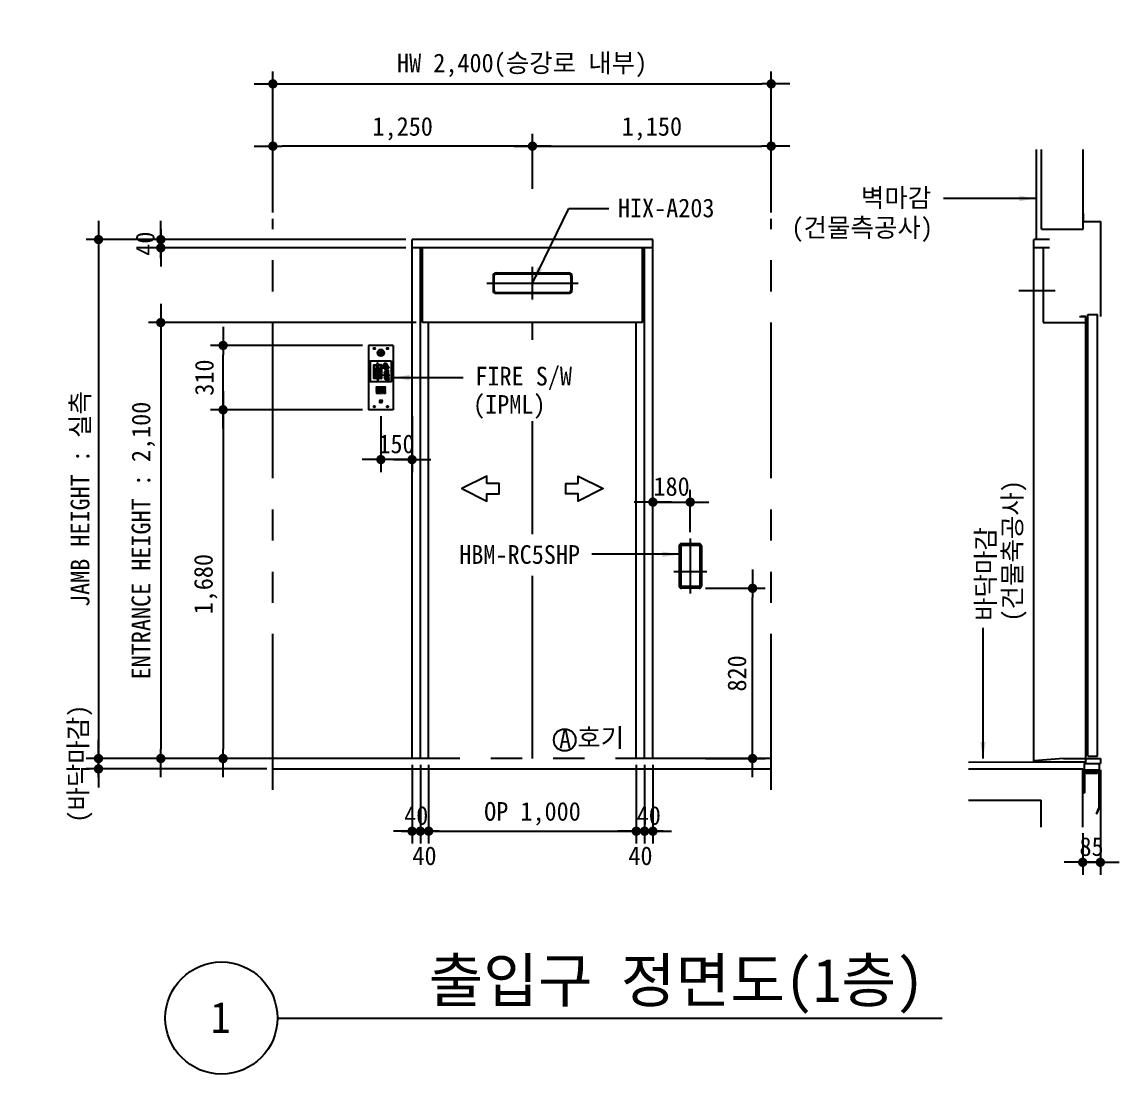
# Model space of a CAD drawing. Extents: x -9109 to 174251, y 57759 to 115528.
# Drawn here: x 100520 to 105804, y 91550 to 96618 of the extents above; entities that cross this region are included whole.
import ezdxf
from ezdxf.enums import TextEntityAlignment as Align

# ---------------------------------------------------------------- set-up
doc = ezdxf.new("R2010")
doc.units = 0
doc.header["$LTSCALE"] = 600
doc.header["$MEASUREMENT"] = 0
doc.linetypes.add('CENTER', pattern=[2, 1.25, -0.25, 0.25, -0.25])
doc.linetypes.add('PHANTOM', pattern=[2.5, 1.25, -0.25, 0.25, -0.25, 0.25, -0.25])
doc.layers.get('0').update_dxf_attribs({"linetype": 'CONTINUOUS'})
for name, color, linetype in [('1', 3, 'CONTINUOUS'), ('3', 1, 'CENTER'), ('4', 6, 'PHANTOM'), ('A-DIMS', 7, 'CONTINUOUS')]:
    doc.layers.add(name, color=color, linetype=linetype)
for name, color, linetype, lineweight in [('A-MKXS-LEAD', 7, 'CONTINUOUS', 25), ('A-XXXX-SYMB', 7, 'CONTINUOUS', 25), ('A-XXXX-TXT1', 3, 'CONTINUOUS', 25), ('A-XXXX-TXT2', 3, 'CONTINUOUS', 25)]:
    doc.layers.add(name, color=color, linetype=linetype, lineweight=lineweight)
doc.styles.add('HY울릉도L', font='')
doc.styles.add('OTIS', font='')
doc.styles.add('굴림', font='')
doc.styles.add('돋움', font='')
doc.styles.add('돋움체', font='')
doc.styles.add('울릉도체', font='')
doc.styles.get('HY울릉도L').set_extended_font_data('Dotum')
doc.styles.get('OTIS').set_extended_font_data('Dotum')
doc.styles.get('굴림').set_extended_font_data('Dotum')
doc.styles.get('돋움').set_extended_font_data('DotumChe')
doc.styles.get('돋움체').set_extended_font_data('DotumChe')
doc.styles.get('울릉도체').set_extended_font_data('Dotum')
doc.dimstyles.new('CDIM', dxfattribs={"dimtxt": 3, "dimasz": 1.5, "dimexe": 2, "dimexo": 1, "dimgap": 1, "dimtad": 1, "dimdec": 0, "dimrnd": 0.5, "dimzin": 0, "dimdsep": 32, "dimlunit": 6, "dimtxsty": 'HY울릉도L', "dimblk1": '_CIDOT', "dimblk2": '_CIDOT', "dimsah": 1, "dimcen": 5.5, "dimclrd": 2, "dimclre": 2, "dimclrt": 7, "dimadec": 0, "dimazin": 0, "dimtfac": 1, "dimtdec": 0, "dimtix": 1, "dimtmove": 2, "dimatfit": 1, "dimldrblk": '_CIDOT', "dimfxl": 1, "dimtolj": 1, "dimtzin": 0, "dimlwd": -1, "dimarcsym": 0})
doc.dimstyles.new('OTIS', dxfattribs={"dimscale": 100, "dimtxt": 2.25, "dimasz": 2, "dimexe": 0.8, "dimexo": 0.8, "dimgap": 0.7, "dimtad": 1, "dimdsep": 46, "dimtxsty": '굴림', "dimblk": 'DOT', "dimcen": 0, "dimclrd": 3, "dimclre": 3, "dimclrt": 3, "dimadec": 0, "dimazin": 0, "dimtfac": 1, "dimtmove": 0, "dimatfit": 3, "dimfxl": 1, "dimtolj": 1, "dimarcsym": 0})
pattern_1 = [(315, (-568.1468, 1569.0215), (0.26516504, 0.26516504), []), (45, (-568.1468, 1569.0215), (-0.26516504, 0.26516504), [])]

# ---------------------------------------------------------------- blocks, each defined once
blk = doc.blocks.new('_CIDOT')
at = {"color": 0, "linetype": 'ByBlock'}
blk.add_line((2, 0), (-1, 0), dxfattribs=at)
at = {"color": 0, "linetype": 'ByBlock', "const_width": 0.5}
blk.add_lwpolyline([(-0.25, 0, 1), (0.25, 0, 1)], format="xyb", close=True, dxfattribs=at)
blk = doc.blocks.new('*D201')
at = {"layer": 'A-DIMS', "lineweight": -2, "transparency": 16777216}
for p, q in [((102368.7, 95569.9), (100828.7, 95569.9)), ((101698.7, 93069.9), (100828.7, 93069.9))]:
    blk.add_line(p, q, dxfattribs=at)
at = {"layer": 'A-DIMS', "transparency": 16777216}
blk.add_line((100888.7, 95524.9), (100888.7, 93114.9), dxfattribs=at)
at = {"layer": 'A-DIMS', "transparency": 16777216, "xscale": 45, "yscale": 45, "zscale": 45}
for p, rotation in [((100888.7, 95569.9), 90), ((100888.7, 93069.9), 270)]:
    blk.add_blockref('_CIDOT', p, dxfattribs=dict(at, rotation=rotation))
at = {"layer": 'A-DIMS', "color": 3, "transparency": 16777216, "insert": (100804.5, 94319.9), "char_height": 90, "attachment_point": 5, "rotation": 90, "style": '돋움체'}
blk.add_mtext('\\A1;JAMB HEIGHT : 실측', dxfattribs=at)
blk = doc.blocks.new('*D202')
at = {"layer": 'A-DIMS', "lineweight": -2, "transparency": 16777216}
for p, q in [((102418.7, 95169.9), (101128.7, 95169.9)), ((101698.7, 93069.9), (101128.7, 93069.9))]:
    blk.add_line(p, q, dxfattribs=at)
at = {"layer": 'A-DIMS', "transparency": 16777216}
blk.add_line((101188.7, 95124.9), (101188.7, 93114.9), dxfattribs=at)
at = {"layer": 'A-DIMS', "transparency": 16777216, "xscale": 45, "yscale": 45, "zscale": 45}
for p, rotation in [((101188.7, 95169.9), 90), ((101188.7, 93069.9), 270)]:
    blk.add_blockref('_CIDOT', p, dxfattribs=dict(at, rotation=rotation))
at = {"layer": 'A-DIMS', "color": 3, "transparency": 16777216, "insert": (101104.9, 94119.9), "char_height": 90, "attachment_point": 5, "rotation": 90, "style": '돋움체'}
blk.add_mtext('\\A1;ENTRANCE HEIGHT : 2,100', dxfattribs=at)
blk = doc.blocks.new('*D203')
at = {"layer": 'A-DIMS', "transparency": 16777216}
for p, q in [((101188.7, 95614.9), (101188.7, 95659.9)), ((101188.7, 95529.9), (101188.7, 95569.9)), ((101188.7, 95484.9), (101188.7, 95439.9))]:
    blk.add_line(p, q, dxfattribs=at)
at = {"layer": 'A-DIMS', "lineweight": -2, "transparency": 16777216}
for p, q in [((102368.7, 95569.9), (101128.7, 95569.9)), ((102368.7, 95529.9), (101128.7, 95529.9))]:
    blk.add_line(p, q, dxfattribs=at)
at = {"layer": 'A-DIMS', "transparency": 16777216, "xscale": 45, "yscale": 45, "zscale": 45}
for p, rotation in [((101188.7, 95529.9), 90), ((101188.7, 95569.9), 270)]:
    blk.add_blockref('_CIDOT', p, dxfattribs=dict(at, rotation=rotation))
at = {"layer": 'A-DIMS', "color": 3, "transparency": 16777216, "insert": (101113.7, 95549.9), "char_height": 90, "attachment_point": 5, "rotation": 90, "style": '돋움체'}
blk.add_mtext('\\A1;40', dxfattribs=at)
blk = doc.blocks.new('*D205')
at = {"layer": 'A-DIMS', "lineweight": -2, "transparency": 16777216}
for p, q in [((101728.7, 95699.9), (101728.7, 96079.9)), ((102978.7, 95813.9), (102978.7, 96079.9))]:
    blk.add_line(p, q, dxfattribs=at)
at = {"layer": 'A-DIMS', "transparency": 16777216}
blk.add_line((102933.7, 96019.9), (101773.7, 96019.9), dxfattribs=at)
at = {"layer": 'A-DIMS', "transparency": 16777216, "xscale": 45, "yscale": 45, "zscale": 45, "rotation": 180}
blk.add_blockref('_CIDOT', (101728.7, 96019.9), dxfattribs=at)
at = {"layer": 'A-DIMS', "transparency": 16777216, "xscale": 45, "yscale": 45, "zscale": 45}
blk.add_blockref('_CIDOT', (102978.7, 96019.9), dxfattribs=at)
at = {"layer": 'A-DIMS', "color": 3, "transparency": 16777216, "insert": (102353.7, 96103.5), "char_height": 90, "attachment_point": 5, "style": '돋움체'}
blk.add_mtext('\\A1;1,250', dxfattribs=at)
blk = doc.blocks.new('*D206')
at = {"layer": 'A-DIMS', "lineweight": -2, "transparency": 16777216}
for p, q in [((102978.7, 95813.9), (102978.7, 96079.9)), ((104128.7, 95699.9), (104128.7, 96079.9))]:
    blk.add_line(p, q, dxfattribs=at)
at = {"layer": 'A-DIMS', "transparency": 16777216}
blk.add_line((103023.7, 96019.9), (104083.7, 96019.9), dxfattribs=at)
at = {"layer": 'A-DIMS', "transparency": 16777216, "xscale": 45, "yscale": 45, "zscale": 45, "rotation": 180}
blk.add_blockref('_CIDOT', (102978.7, 96019.9), dxfattribs=at)
at = {"layer": 'A-DIMS', "transparency": 16777216, "xscale": 45, "yscale": 45, "zscale": 45}
blk.add_blockref('_CIDOT', (104128.7, 96019.9), dxfattribs=at)
at = {"layer": 'A-DIMS', "color": 3, "transparency": 16777216, "insert": (103553.7, 96103.5), "char_height": 90, "attachment_point": 5, "style": '돋움체'}
blk.add_mtext('\\A1;1,150', dxfattribs=at)
blk = doc.blocks.new('*D207')
at = {"layer": 'A-DIMS', "lineweight": -2, "transparency": 16777216}
for p, q in [((101728.7, 95699.9), (101728.7, 96379.9)), ((104128.7, 95699.9), (104128.7, 96379.9))]:
    blk.add_line(p, q, dxfattribs=at)
at = {"layer": 'A-DIMS', "transparency": 16777216}
blk.add_line((101773.7, 96319.9), (104083.7, 96319.9), dxfattribs=at)
at = {"layer": 'A-DIMS', "transparency": 16777216, "xscale": 45, "yscale": 45, "zscale": 45, "rotation": 180}
blk.add_blockref('_CIDOT', (101728.7, 96319.9), dxfattribs=at)
at = {"layer": 'A-DIMS', "transparency": 16777216, "xscale": 45, "yscale": 45, "zscale": 45}
blk.add_blockref('_CIDOT', (104128.7, 96319.9), dxfattribs=at)
at = {"layer": 'A-DIMS', "color": 3, "transparency": 16777216, "insert": (102928.7, 96408.8), "char_height": 90, "attachment_point": 5, "style": '돋움체'}
blk.add_mtext('\\A1;HW 2,400(승강로 내부)', dxfattribs=at)
blk = doc.blocks.new('*D213')
at = {"layer": 'A-DIMS', "lineweight": -2, "transparency": 16777216}
for p, q in [((102478.7, 93039.9), (102478.7, 92659.9)), ((103478.7, 93039.9), (103478.7, 92659.9))]:
    blk.add_line(p, q, dxfattribs=at)
at = {"layer": 'A-DIMS', "transparency": 16777216}
blk.add_line((102523.7, 92719.9), (103433.7, 92719.9), dxfattribs=at)
at = {"layer": 'A-DIMS', "transparency": 16777216, "xscale": 45, "yscale": 45, "zscale": 45, "rotation": 180}
blk.add_blockref('_CIDOT', (102478.7, 92719.9), dxfattribs=at)
at = {"layer": 'A-DIMS', "transparency": 16777216, "xscale": 45, "yscale": 45, "zscale": 45}
blk.add_blockref('_CIDOT', (103478.7, 92719.9), dxfattribs=at)
at = {"layer": 'A-DIMS', "color": 3, "transparency": 16777216, "insert": (102978.7, 92803.8), "char_height": 90, "attachment_point": 5, "style": '돋움체'}
blk.add_mtext('\\A1;OP 1,000', dxfattribs=at)
blk = doc.blocks.new('*D214')
at = {"layer": 'A-DIMS', "lineweight": -2, "transparency": 16777216}
for p, q in [((102398.7, 93039.9), (102398.7, 92659.9)), ((102438.7, 93039.9), (102438.7, 92659.9))]:
    blk.add_line(p, q, dxfattribs=at)
at = {"layer": 'A-DIMS', "transparency": 16777216}
for p, q in [((102353.7, 92719.9), (102308.7, 92719.9)), ((102438.7, 92719.9), (102398.7, 92719.9)), ((102483.7, 92719.9), (102528.7, 92719.9))]:
    blk.add_line(p, q, dxfattribs=at)
at = {"layer": 'A-DIMS', "transparency": 16777216, "xscale": 45, "yscale": 45, "zscale": 45, "rotation": 180}
blk.add_blockref('_CIDOT', (102438.7, 92719.9), dxfattribs=at)
at = {"layer": 'A-DIMS', "transparency": 16777216, "xscale": 45, "yscale": 45, "zscale": 45}
blk.add_blockref('_CIDOT', (102398.7, 92719.9), dxfattribs=at)
at = {"layer": 'A-DIMS', "color": 3, "transparency": 16777216, "insert": (102418.7, 92795), "char_height": 90, "attachment_point": 5, "style": '돋움체'}
blk.add_mtext('\\A1;40', dxfattribs=at)
blk = doc.blocks.new('*D215')
at = {"layer": 'A-DIMS', "lineweight": -2, "transparency": 16777216}
for p, q in [((102438.7, 93039.9), (102438.7, 92659.9)), ((102478.7, 93039.9), (102478.7, 92659.9))]:
    blk.add_line(p, q, dxfattribs=at)
at = {"layer": 'A-DIMS', "transparency": 16777216}
for p, q in [((102393.7, 92719.9), (102348.7, 92719.9)), ((102438.7, 92719.9), (102478.7, 92719.9)), ((102523.7, 92719.9), (102568.7, 92719.9))]:
    blk.add_line(p, q, dxfattribs=at)
at = {"layer": 'A-DIMS', "transparency": 16777216, "xscale": 45, "yscale": 45, "zscale": 45, "rotation": 180}
blk.add_blockref('_CIDOT', (102478.7, 92719.9), dxfattribs=at)
at = {"layer": 'A-DIMS', "transparency": 16777216, "xscale": 45, "yscale": 45, "zscale": 45}
blk.add_blockref('_CIDOT', (102438.7, 92719.9), dxfattribs=at)
at = {"layer": 'A-DIMS', "color": 3, "transparency": 16777216, "insert": (102458.7, 92600.9), "char_height": 90, "attachment_point": 5, "style": '돋움체'}
blk.add_mtext('\\A1;40', dxfattribs=at)
blk = doc.blocks.new('*D216')
at = {"layer": 'A-DIMS', "lineweight": -2, "transparency": 16777216}
for p, q in [((103518.7, 93039.9), (103518.7, 92659.9)), ((103558.7, 93039.9), (103558.7, 92659.9))]:
    blk.add_line(p, q, dxfattribs=at)
at = {"layer": 'A-DIMS', "transparency": 16777216}
for p, q in [((103473.7, 92719.9), (103428.7, 92719.9)), ((103518.7, 92719.9), (103558.7, 92719.9)), ((103603.7, 92719.9), (103648.7, 92719.9))]:
    blk.add_line(p, q, dxfattribs=at)
at = {"layer": 'A-DIMS', "transparency": 16777216, "xscale": 45, "yscale": 45, "zscale": 45, "rotation": 180}
blk.add_blockref('_CIDOT', (103558.7, 92719.9), dxfattribs=at)
at = {"layer": 'A-DIMS', "transparency": 16777216, "xscale": 45, "yscale": 45, "zscale": 45}
blk.add_blockref('_CIDOT', (103518.7, 92719.9), dxfattribs=at)
at = {"layer": 'A-DIMS', "color": 3, "transparency": 16777216, "insert": (103538.7, 92795), "char_height": 90, "attachment_point": 5, "style": '돋움체'}
blk.add_mtext('\\A1;40', dxfattribs=at)
blk = doc.blocks.new('*D217')
at = {"layer": 'A-DIMS', "lineweight": -2, "transparency": 16777216}
for p, q in [((103478.7, 93039.9), (103478.7, 92659.9)), ((103518.7, 93039.9), (103518.7, 92659.9))]:
    blk.add_line(p, q, dxfattribs=at)
at = {"layer": 'A-DIMS', "transparency": 16777216}
for p, q in [((103433.7, 92719.9), (103388.7, 92719.9)), ((103518.7, 92719.9), (103478.7, 92719.9)), ((103563.7, 92719.9), (103608.7, 92719.9))]:
    blk.add_line(p, q, dxfattribs=at)
at = {"layer": 'A-DIMS', "transparency": 16777216, "xscale": 45, "yscale": 45, "zscale": 45, "rotation": 180}
blk.add_blockref('_CIDOT', (103518.7, 92719.9), dxfattribs=at)
at = {"layer": 'A-DIMS', "transparency": 16777216, "xscale": 45, "yscale": 45, "zscale": 45}
blk.add_blockref('_CIDOT', (103478.7, 92719.9), dxfattribs=at)
at = {"layer": 'A-DIMS', "color": 3, "transparency": 16777216, "insert": (103498.7, 92600.9), "char_height": 90, "attachment_point": 5, "style": '돋움체'}
blk.add_mtext('\\A1;40', dxfattribs=at)
blk = doc.blocks.new('*D218')
at = {"layer": 'A-DIMS', "lineweight": -2, "transparency": 16777216}
for p, q in [((103811.7, 93889.9), (104098.7, 93889.9)), ((103811.7, 93069.9), (104098.7, 93069.9))]:
    blk.add_line(p, q, dxfattribs=at)
at = {"layer": 'A-DIMS', "transparency": 16777216}
blk.add_line((104038.7, 93114.9), (104038.7, 93844.9), dxfattribs=at)
at = {"layer": 'A-DIMS', "transparency": 16777216, "xscale": 45, "yscale": 45, "zscale": 45}
for p, rotation in [((104038.7, 93889.9), 90), ((104038.7, 93069.9), 270)]:
    blk.add_blockref('_CIDOT', p, dxfattribs=dict(at, rotation=rotation))
at = {"layer": 'A-DIMS', "color": 3, "transparency": 16777216, "insert": (103963.7, 93479.9), "char_height": 90, "attachment_point": 5, "rotation": 90, "style": '돋움체'}
blk.add_mtext('\\A1;820', dxfattribs=at)
blk = doc.blocks.new('*D164')
at = {"layer": 'A-DIMS', "lineweight": -2, "transparency": 16777216}
for p, q in [((103558.7, 94159.9), (103558.7, 94364.9)), ((103738.7, 94159.9), (103738.7, 94364.9))]:
    blk.add_line(p, q, dxfattribs=at)
at = {"layer": 'A-DIMS', "transparency": 16777216}
for p, q in [((103513.7, 94304.9), (103468.7, 94304.9)), ((103558.7, 94304.9), (103738.7, 94304.9)), ((103783.7, 94304.9), (103828.7, 94304.9))]:
    blk.add_line(p, q, dxfattribs=at)
at = {"layer": 'A-DIMS', "transparency": 16777216, "xscale": 45, "yscale": 45, "zscale": 45}
blk.add_blockref('_CIDOT', (103558.7, 94304.9), dxfattribs=at)
at = {"layer": 'A-DIMS', "transparency": 16777216, "xscale": 45, "yscale": 45, "zscale": 45, "rotation": 180}
blk.add_blockref('_CIDOT', (103738.7, 94304.9), dxfattribs=at)
at = {"layer": 'A-DIMS', "color": 3, "transparency": 16777216, "insert": (103648.7, 94380), "char_height": 90, "attachment_point": 5, "style": '돋움체'}
blk.add_mtext('\\A1;180', dxfattribs=at)
blk = doc.blocks.new('HBM')
for p, q in [((-54, 124), (-54, -69)), ((43, 135), (-43, 135)), ((54, 124), (54, -69)), ((43, -80), (-43, -80))]:
    blk.add_line(p, q)
for centre, start, end in [((-43, 124), 90, 180), ((43, 124), 0, 90), ((-43, -69), 180, 270), ((43, -69), 270, 0)]:
    blk.add_arc(centre, 11, start, end)
at = {"layer": '1'}
for p, q in [((-54, 124.5), (-46, 124.5)), ((-54, 124), (-46, 124)), ((-48, 124), (-48, -69)), ((-46, 124), (-46, -69)), ((43, 129), (-43, 129)), ((43.2, 127), (-43, 127)), ((54, 124.5), (46, 124.5)), ((46, 124), (46, -69)), ((54, 124), (46, 124)), ((48, 124), (48, -69)), ((-54, -69), (-46, -69)), ((-54, -69.5), (-46, -69.5)), ((43, -72), (-43, -72)), ((43, -74), (-43, -74)), ((54, -69), (46, -69)), ((54, -69.5), (46, -69.5))]:
    blk.add_line(p, q, dxfattribs=at)
for centre, radius, start, end in [((-43, 124), 5, 90, 174.2608), ((-43, 124), 3, 90, 180), ((43, 124), 5, 5.7392, 90), ((43, 124), 3, 0, 90), ((-43, -69), 5, 185.7392, 270), ((-43, -69), 3, 180, 270), ((43, -69), 3, 270, 0), ((43, -69), 5, 270, 354.2608)]:
    blk.add_arc(centre, radius, start, end, dxfattribs=at)
at = {"layer": '3'}
for p, q in [((0, 160), (0, -105)), ((79, 0), (-79, 0))]:
    blk.add_line(p, q, dxfattribs=at)
blk = doc.blocks.new('*D165')
at = {"layer": 'A-DIMS', "transparency": 16777216}
for p, q in [((100888.7, 93114.9), (100888.7, 93159.9)), ((100888.7, 93069.9), (100888.7, 93019.9)), ((100888.7, 92974.9), (100888.7, 92929.9))]:
    blk.add_line(p, q, dxfattribs=at)
at = {"layer": 'A-DIMS', "lineweight": -2, "transparency": 16777216}
for p, q in [((101698.7, 93069.9), (100828.7, 93069.9)), ((101698.7, 93019.9), (100828.7, 93019.9))]:
    blk.add_line(p, q, dxfattribs=at)
at = {"layer": 'A-DIMS', "transparency": 16777216, "xscale": 45, "yscale": 45, "zscale": 45}
for p, rotation in [((100888.7, 93069.9), 270), ((100888.7, 93019.9), 90)]:
    blk.add_blockref('_CIDOT', p, dxfattribs=dict(at, rotation=rotation))
at = {"layer": 'A-DIMS', "color": 3, "transparency": 16777216, "insert": (100802.1, 93044.9), "char_height": 90, "attachment_point": 5, "rotation": 90, "style": '돋움체'}
blk.add_mtext('\\A1;(바닥마감)', dxfattribs=at)
blk = doc.blocks.new('방향')
at = {"layer": '1'}
blk.add_lwpolyline([(-220, 25), (-220, 60), (-340, 0), (-220, -60), (-220, -25), (-160, -25), (-160, 25)], close=True, dxfattribs=at)
blk = doc.blocks.new('IPML_SMALL')
h = blk.add_hatch()
h.set_pattern_fill('ANSI37', color=256, scale=3, angle=-90, style=0)
h.set_pattern_definition(pattern_1)
h.paths.add_polyline_path([(38.2, 190.6), (38.2, 181.2), (33.4, 157.6), (39.6, 157.6), (43.4, 176.5), (47.3, 157.6), (53.5, 157.6), (48.7, 181.2), (48.7, 190.6), (52, 179), (55.9, 179), (51.8, 200.2), (45.8, 200.2, 3.652742), (41.1, 200.2), (35, 200.2), (31, 179), (34.9, 179)], flags=0)
h.paths.add_polyline_path([(62.1, 217.1), (46.1, 217.1), (46.1, 220.9), (44.4, 220.9), (44.4, 226.9), (43.4, 226.9), (42.5, 226.9), (42.5, 220.9), (40.7, 220.9), (40.7, 217.1), (24.7, 217.1), (24.7, 150.3), (40.7, 150.3), (40.7, 146.5), (42.5, 146.5), (42.5, 140.5), (43.4, 140.5), (44.4, 140.5), (44.4, 146.5), (46.1, 146.5), (46.1, 150.3), (62.1, 150.3)])
h.paths.add_polyline_path([(58.8, 153.3), (28.2, 153.3), (28.2, 214.2), (58.8, 214.2)], flags=16)
h.paths.add_polyline_path([(55.9, 179), (52, 179), (48.7, 190.6), (48.7, 181.2), (53.5, 157.6), (47.3, 157.6), (43.4, 176.5), (39.6, 157.6), (33.4, 157.6), (38.2, 181.2), (38.2, 190.6), (34.9, 179), (31, 179), (35, 200.2), (41.1, 200.2, -3.652742), (45.8, 200.2), (51.8, 200.2)], flags=0)
h = blk.add_hatch()
h.set_pattern_fill('ANSI37', color=256, scale=3, angle=-90, style=0)
h.set_pattern_definition(pattern_1)
edge = h.paths.add_edge_path()
edge.add_line((75.1, 223.5), (75.1, 221))
edge.add_spline(control_points=[(75.1, 221), (76.2, 221), (78, 221), (80.3, 221.2), (82.4, 221.2), (84.5, 221), (86.1, 219.6), (87.2, 218), (88.3, 215.8), (89.7, 213.4), (91, 211), (92.4, 209.1), (93.3, 207.7), (94.4, 205.7), (95.5, 207.7), (93.2, 209.5), (92.4, 212.5), (90.2, 214.8), (89.9, 217.9), (88.1, 220.4), (85.7, 221.8), (84, 223.2), (80.4, 223.9), (77.6, 223.7), (75.1, 223.5)], knot_values=[0, 0, 0, 0, 16.276134, 26.189432, 34.992554, 48.243174, 56.080839, 66.163283, 77.688084, 92.569201, 106.688234, 119.289815, 126.378482, 135.935157, 138.635888, 154.730507, 169.361035, 185.904732, 200.088633, 214.879592, 229.47119, 241.440684, 246.671202, 283.67757, 283.67757, 283.67757, 283.67757], degree=3, periodic=0)
edge = h.paths.add_edge_path()
edge.add_spline(control_points=[(98.3, 203.5), (96.6, 203.7), (94.4, 204), (92.6, 206.7), (90.5, 208.5), (90.3, 211.4), (88.1, 213.3), (87.3, 215.7), (86.3, 218.4), (83.9, 219.9), (81.1, 219.9), (78.2, 220.3), (75.9, 219.1), (74, 218), (72.3, 216.8), (70.4, 214.5), (68.9, 211.3), (69.1, 207.9), (67.6, 205.1), (64.5, 205.5), (64.8, 204), (64.9, 203.5)], knot_values=[0, 0, 0, 0, 23.235894, 31.695383, 46.327677, 63.827557, 71.113456, 88.068146, 101.389696, 113.10448, 126.738294, 142.982267, 155.853327, 164.584852, 176.17403, 186.923685, 208.75647, 227.369852, 238.201278, 250.994126, 257.911715, 257.911715, 257.911715, 257.911715], degree=3, periodic=0)
edge.add_line((64.9, 203.5), (98.3, 203.5))
h.paths.add_polyline_path([(64.9, 202.7), (64.9, 201.4), (98.3, 201.4), (98.3, 202.7)])
edge = h.paths.add_edge_path()
edge.add_spline(control_points=[(96.4, 188.3), (96, 188.4), (95, 188.7), (93.6, 190.2), (91.9, 192.1), (89.4, 194.7), (89.4, 197.1), (88.2, 198.7), (86.8, 197.3), (87.8, 194.4), (87.5, 191.1), (88.2, 187.5), (90.8, 185.8), (92.4, 183.3), (94.2, 181.3), (95.7, 180.4), (96.4, 180)], knot_values=[0, 0, 0, 0, 6.410618, 14.544557, 30.104409, 46.814656, 64.283894, 67.569966, 70.354795, 87.483136, 108.270944, 121.426216, 138.871281, 152.453797, 166.275381, 178.604096, 178.604096, 178.604096, 178.604096], degree=3, periodic=0)
edge.add_line((96.4, 180), (96.4, 188.3))
edge = h.paths.add_edge_path()
edge.add_spline(control_points=[(95, 175.5), (93.3, 175.5), (90.7, 175.4), (86, 175.9), (83.2, 180), (80.5, 184.7), (81.2, 189.7), (78.9, 193.3), (77.8, 196.2), (75.5, 196.9), (76.5, 199), (79.5, 197.3), (82.6, 196.2), (83.9, 192), (86.2, 188.7), (86.6, 184.3), (89, 181), (92.3, 179), (93.4, 176.7), (95.5, 176.4), (95.3, 175.7), (95, 175.6), (95, 175.5)], knot_values=[0.40284, 0.40284, 0.40284, 0.40284, 25.791657, 38.90688, 69.647022, 93.804999, 118.72233, 140.114447, 156.834523, 163.331585, 168.477101, 183.003579, 201.192315, 219.994825, 243.286897, 261.015594, 284.733934, 301.370704, 316.923159, 322.250551, 324.80923, 326.031079, 326.031079, 326.031079, 326.031079], degree=3, periodic=0)
edge = h.paths.add_edge_path()
edge.add_spline(control_points=[(96.5, 169.5), (95.6, 169.6), (93.3, 169.6), (89.1, 172.2), (83.7, 175.3), (80.6, 178.8), (76.4, 183.6), (76.7, 177.7), (78.9, 174.3), (81.5, 169.4), (86.2, 165.9), (90.8, 162.4), (94.5, 161.6), (96.5, 161.2)], knot_values=[0, 0, 0, 0, 13.937653, 33.449982, 71.815348, 102.431005, 117.803572, 137.449276, 155.309344, 187.016985, 216.03396, 242.860362, 272.403497, 272.403497, 272.403497, 272.403497], degree=3, periodic=0)
edge.add_line((96.5, 161.2), (96.5, 169.5))
edge = h.paths.add_edge_path()
edge.add_spline(control_points=[(96.7, 156), (96.7, 156.4), (96.5, 158.8), (89.5, 155.4), (86.1, 162.2), (82.7, 166.9), (77.7, 168.2), (74.8, 167.4), (71.3, 168), (71.7, 164.6), (79.9, 165.6), (81, 154.4), (88.9, 153.5), (92.9, 154.1), (95.5, 155.4), (96.6, 156)], knot_values=[0, 0, 0, 0, 6.064647, 32.258359, 69.099582, 100.330864, 119.977877, 139.64867, 150.810535, 159.45629, 176.027383, 247.449069, 266.375378, 288.699103, 308.295234, 308.295234, 308.295234, 308.295234], degree=3, periodic=0)
edge.add_line((96.6, 156), (96.7, 156))
edge = h.paths.add_edge_path()
edge.add_line((88.1, 142.5), (96.7, 142.5))
edge.add_line((96.7, 142.5), (96.7, 151.2))
edge.add_line((96.7, 151.2), (85.6, 151.2))
edge.add_spline(control_points=[(85.6, 151.2), (85.2, 151.2), (83.4, 151.6), (80.4, 152.5), (78.9, 155), (75.6, 155.5), (78.2, 151.5), (79.6, 148.6), (83.3, 144.5), (86.5, 143.2), (88.1, 142.5)], knot_values=[0, 0, 0, 0, 6.713954, 26.085433, 44.13966, 50.500321, 63.94654, 87.261502, 113.594539, 139.359184, 139.359184, 139.359184, 139.359184], degree=3, periodic=0)
h = blk.add_hatch()
h.set_pattern_fill('ANSI37', color=256, scale=3, angle=-90, style=0)
h.set_pattern_definition(pattern_1)
h.paths.add_polyline_path([(45.8, 200.2, 3.652742), (41.1, 200.2), (35, 200.2), (31, 179), (34.9, 179), (38.2, 190.6), (38.2, 181.2), (33.4, 157.6), (39.6, 157.6), (43.4, 176.5), (47.3, 157.6), (53.5, 157.6), (48.7, 181.2), (48.7, 190.6), (52, 179), (55.9, 179), (51.8, 200.2)])
for p, q in [((0, 310), (0, 0)), ((118, 310), (0, 310)), ((54.9, 277.6), (56.4, 279.1)), ((54.9, 277.6), (56.8, 270.7)), ((63.3, 277.2), (56.4, 279.1)), ((58.7, 270.2), (56.8, 270.7)), ((58.7, 270.2), (63.8, 275.3)), ((63.3, 277.2), (63.8, 275.3)), ((118, 310), (118, 0)), ((118, 0), (0, 0))]:
    blk.add_line(p, q)
for points in [[(26.2, 293.6), (25.4, 295), (26.2, 296.4), (27.8, 296.4), (28.6, 295), (27.8, 293.6)], [(91.8, 293.6), (92.6, 295), (91.8, 296.4), (90.2, 296.4), (89.4, 295), (90.2, 293.6)], [(109, 235), (109, 135), (9, 135), (9, 235)], [(26.2, 16.4), (25.4, 15), (26.2, 13.6), (27.8, 13.6), (28.6, 15), (27.8, 16.4)], [(91.8, 16.4), (92.6, 15), (91.8, 13.6), (90.2, 13.6), (89.4, 15), (90.2, 16.4)]]:
    blk.add_lwpolyline(points, close=True)
at = {"color": 1, "const_width": 1}
blk.add_lwpolyline([(56.9, 276.4, 1), (57.6, 277.1, 1)], format="xyb", close=True, dxfattribs=at)
for centre, radius in [((27, 295), 3.75), ((59, 275), 16), ((59, 275), 14), ((59, 275), 13.2), ((59, 275), 7.25), ((59, 275), 7), ((91, 295), 3.75), ((39, 110), 1), ((39, 105), 1), ((44, 110), 1), ((44, 105), 1), ((49, 110), 1), ((49, 105), 1), ((54, 110), 1), ((54, 105), 1), ((59, 110), 1), ((59, 105), 1), ((64, 110), 1), ((64, 105), 1), ((69, 110), 1), ((69, 105), 1), ((74, 110), 1), ((74, 105), 1), ((79, 110), 1), ((79, 105), 1), ((39, 100), 1), ((39, 95), 1), ((39, 90), 1), ((39, 85), 1), ((39, 80), 1), ((44, 100), 1), ((44, 95), 1), ((44, 90), 1), ((44, 85), 1), ((44, 80), 1), ((49, 100), 1), ((49, 95), 1), ((49, 90), 1), ((49, 85), 1), ((49, 80), 1), ((54, 100), 1), ((54, 95), 1), ((54, 90), 1), ((54, 85), 1), ((54, 80), 1), ((59, 100), 1), ((59, 95), 1), ((59, 90), 1), ((59, 85), 1), ((59, 80), 1), ((64, 100), 1), ((64, 95), 1), ((64, 90), 1), ((64, 85), 1), ((64, 80), 1), ((69, 100), 1), ((69, 95), 1), ((69, 90), 1), ((69, 85), 1), ((69, 80), 1), ((74, 100), 1), ((74, 95), 1), ((74, 90), 1), ((74, 85), 1), ((74, 80), 1), ((79, 100), 1), ((79, 95), 1), ((79, 90), 1), ((79, 85), 1), ((79, 80), 1), ((27, 15), 3.75), ((54, 45), 1), ((54, 40), 1), ((54, 35), 1), ((59, 45), 1), ((59, 40), 1), ((59, 35), 1), ((64, 45), 1), ((64, 40), 1), ((64, 35), 1), ((91, 15), 3.75)]:
    blk.add_circle(centre, radius)
at = {"color": 1}
blk.add_circle((57.2, 276.8), 1, dxfattribs=at)
at = {"layer": '1'}
for p, q in [((40.7, 217.1), (40.7, 220.9)), ((40.7, 220.9), (42.5, 220.9)), ((42.5, 220.9), (42.5, 226.9)), ((42.5, 226.9), (43.4, 226.9)), ((44.4, 226.9), (43.4, 226.9)), ((44.4, 220.9), (44.4, 226.9)), ((46.1, 220.9), (44.4, 220.9)), ((46.1, 217.1), (46.1, 220.9)), ((75.1, 221), (75.1, 223.5)), ((31, 179), (35, 200.2)), ((34.9, 179), (31, 179)), ((33.4, 157.6), (38.2, 181.2)), ((38.2, 190.6), (34.9, 179)), ((35, 200.2), (41.1, 200.2)), ((38.2, 181.2), (38.2, 190.6)), ((43.4, 176.5), (39.6, 157.6)), ((43.4, 176.5), (47.3, 157.6)), ((51.8, 200.2), (45.8, 200.2)), ((48.7, 181.2), (48.7, 190.6)), ((48.7, 190.6), (52, 179)), ((53.5, 157.6), (48.7, 181.2)), ((55.9, 179), (51.8, 200.2)), ((52, 179), (55.9, 179)), ((64.9, 203.5), (98.3, 203.5)), ((96.4, 180), (96.4, 188.3)), ((96.5, 169.5), (96.5, 161.2)), ((39.6, 157.6), (33.4, 157.6)), ((40.7, 150.3), (40.7, 146.5)), ((40.7, 146.5), (42.5, 146.5)), ((42.5, 146.5), (42.5, 140.5)), ((42.5, 140.5), (43.4, 140.5)), ((44.4, 140.5), (43.4, 140.5)), ((46.1, 146.5), (44.4, 146.5)), ((44.4, 146.5), (44.4, 140.5)), ((46.1, 150.3), (46.1, 146.5)), ((47.3, 157.6), (53.5, 157.6)), ((85.6, 151.2), (96.7, 151.2)), ((96.7, 142.5), (88.1, 142.5)), ((96.6, 156), (96.7, 156)), ((96.7, 151.2), (96.7, 142.5))]:
    blk.add_line(p, q, dxfattribs=at)
for points in [[(40.7, 150.3), (24.7, 150.3), (24.7, 217.1), (40.7, 217.1)], [(46.1, 217.1), (62.1, 217.1), (62.1, 150.3), (46.1, 150.3)]]:
    blk.add_lwpolyline(points, dxfattribs=at)
for points in [[(58.8, 214.2), (58.8, 153.3), (28.2, 153.3), (28.2, 214.2)], [(98.3, 201.4), (98.3, 202.7), (64.9, 202.7), (64.9, 201.4)]]:
    blk.add_lwpolyline(points, close=True, dxfattribs=at)
blk.add_arc((43.4, 204.2), 4.64, 300.6211, 239.3789, dxfattribs=at)
for points in [[(64.9, 203.5), (64.9, 204.9), (67.3, 205.6), (68.6, 207.4), (69.2, 211), (70.9, 215), (72.3, 216.7), (74.2, 218.1), (75.7, 218.9), (78.1, 219.9), (81.3, 219.9), (84, 219.6), (86, 218.3), (87.2, 215.9), (88.7, 212.9), (89.7, 211.8), (91, 208.5), (92.8, 206.3), (93.9, 205), (98.3, 203.5)], [(96.6, 156), (93.1, 154.4), (88.6, 153.7), (84.9, 154.4), (75, 164.6), (71.8, 165.6), (71.7, 167.3), (73.9, 167.7), (77.8, 167.9), (81.6, 166.8), (85.8, 162.2), (91.3, 157.3), (96.5, 157.2), (96.7, 156)], [(96.5, 161.2), (90.8, 162.8), (86.3, 165.8), (82, 169.6), (78.4, 174.9), (76.9, 178.1), (77.2, 182.1), (79.5, 180.1), (83.8, 175.7), (90.2, 171.5), (93.7, 169.8), (96.5, 169.5)], [(96.4, 180), (94.4, 181.4), (92.5, 183.4), (90.8, 185.5), (88.4, 188), (87.7, 190.5), (87.5, 194.7), (87.7, 198.1), (88.1, 198.5), (88.6, 198), (89.8, 194.8), (91.9, 192.1), (94, 189.8), (95.2, 188.7), (96.4, 188.3)]]:
    blk.add_spline(points, degree=3, dxfattribs=at)
for points, knots in [([(75.1, 221), (76.2, 221), (78, 221), (80.3, 221.2), (82.4, 221.2), (84.5, 221), (86.1, 219.6), (87.2, 218), (88.3, 215.8), (89.7, 213.4), (91, 211), (92.4, 209.1), (93.3, 207.7), (94.4, 205.7), (95.5, 207.7), (93.2, 209.5), (92.4, 212.5), (90.2, 214.8), (89.9, 217.9), (88.1, 220.4), (85.7, 221.8), (84, 223.2), (80.4, 223.9), (77.6, 223.7), (75.1, 223.5)], [0, 0, 0, 0, 16.276134, 26.189432, 34.992554, 48.243174, 56.080839, 66.163283, 77.688084, 92.569201, 106.688234, 119.289815, 126.378482, 135.935157, 138.635888, 154.730507, 169.361035, 185.904732, 200.088633, 214.879592, 229.47119, 241.440684, 246.671202, 283.67757, 283.67757, 283.67757, 283.67757]), ([(95, 175.5), (93.3, 175.5), (90.7, 175.4), (86, 175.9), (83.2, 180), (80.5, 184.7), (81.2, 189.7), (78.9, 193.3), (77.8, 196.2), (75.5, 196.9), (76.5, 199), (79.5, 197.3), (82.6, 196.2), (83.9, 192), (86.2, 188.7), (86.6, 184.3), (89, 181), (92.3, 179), (93.4, 176.7), (95.5, 176.4), (95.3, 175.7), (95, 175.6), (95, 175.5)], [0.40284, 0.40284, 0.40284, 0.40284, 25.791657, 38.90688, 69.647022, 93.804999, 118.72233, 140.114447, 156.834523, 163.331585, 168.477101, 183.003579, 201.192315, 219.994825, 243.286897, 261.015594, 284.733934, 301.370704, 316.923159, 322.250551, 324.80923, 326.031079, 326.031079, 326.031079, 326.031079]), ([(88.1, 142.5), (86.5, 143.2), (83.3, 144.5), (79.6, 148.6), (78.2, 151.5), (75.6, 155.5), (78.9, 155), (80.4, 152.5), (83.4, 151.6), (85.2, 151.2), (85.6, 151.2)], [0, 0, 0, 0, 25.764645, 52.097682, 75.412644, 88.858863, 95.219524, 113.273751, 132.64523, 139.359184, 139.359184, 139.359184, 139.359184])]:
    blk.add_open_spline(points, degree=3, knots=knots, dxfattribs=at)
at = {"style": '울릉도체'}
for s, rotation, p in [('0', 45, (51.8, 282.2)), ('1', 315, (66.2, 282.2))]:
    blk.add_text(s, height=3, rotation=rotation, dxfattribs=at).set_placement(p, align=Align.MIDDLE)
blk = doc.blocks.new('*D167')
at = {"layer": 'A-DIMS', "lineweight": -2, "transparency": 16777216}
for p, q in [((102159.7, 94749.9), (101428.7, 94749.9)), ((102145.7, 93069.9), (101428.7, 93069.9))]:
    blk.add_line(p, q, dxfattribs=at)
at = {"layer": 'A-DIMS', "transparency": 16777216}
blk.add_line((101488.7, 94704.9), (101488.7, 93114.9), dxfattribs=at)
at = {"layer": 'A-DIMS', "transparency": 16777216, "xscale": 45, "yscale": 45, "zscale": 45}
for p, rotation in [((101488.7, 94749.9), 90), ((101488.7, 93069.9), 270)]:
    blk.add_blockref('_CIDOT', p, dxfattribs=dict(at, rotation=rotation))
at = {"layer": 'A-DIMS', "color": 3, "transparency": 16777216, "insert": (101405.2, 93909.9), "char_height": 90, "attachment_point": 5, "rotation": 90, "style": '돋움체'}
blk.add_mtext('\\A1;1,680', dxfattribs=at)
blk = doc.blocks.new('*D168')
at = {"layer": 'A-DIMS', "lineweight": -2, "transparency": 16777216}
for p, q in [((102159.7, 95059.9), (101428.7, 95059.9)), ((102159.7, 94749.9), (101428.7, 94749.9))]:
    blk.add_line(p, q, dxfattribs=at)
at = {"layer": 'A-DIMS', "transparency": 16777216}
blk.add_line((101488.7, 94794.9), (101488.7, 95014.9), dxfattribs=at)
at = {"layer": 'A-DIMS', "transparency": 16777216, "xscale": 45, "yscale": 45, "zscale": 45}
for p, rotation in [((101488.7, 95059.9), 90), ((101488.7, 94749.9), 270)]:
    blk.add_blockref('_CIDOT', p, dxfattribs=dict(at, rotation=rotation))
at = {"layer": 'A-DIMS', "color": 3, "transparency": 16777216, "insert": (101398.7, 94904.9), "char_height": 90, "attachment_point": 5, "rotation": 90, "style": '돋움체'}
blk.add_mtext('\\A1;310', dxfattribs=at)
blk = doc.blocks.new('*D171')
at = {"layer": 'A-DIMS', "lineweight": -2, "transparency": 16777216}
for p, q in [((102248.7, 94719.9), (102248.7, 94449.9)), ((102398.7, 94719.9), (102398.7, 94449.9))]:
    blk.add_line(p, q, dxfattribs=at)
at = {"layer": 'A-DIMS', "transparency": 16777216}
for p, q in [((102203.7, 94509.9), (102158.7, 94509.9)), ((102398.7, 94509.9), (102248.7, 94509.9)), ((102443.7, 94509.9), (102488.7, 94509.9))]:
    blk.add_line(p, q, dxfattribs=at)
at = {"layer": 'A-DIMS', "transparency": 16777216, "xscale": 45, "yscale": 45, "zscale": 45}
blk.add_blockref('_CIDOT', (102248.7, 94509.9), dxfattribs=at)
at = {"layer": 'A-DIMS', "transparency": 16777216, "xscale": 45, "yscale": 45, "zscale": 45, "rotation": 180}
blk.add_blockref('_CIDOT', (102398.7, 94509.9), dxfattribs=at)
at = {"layer": 'A-DIMS', "color": 3, "transparency": 16777216, "insert": (102323.7, 94585), "char_height": 90, "attachment_point": 5, "style": '돋움체'}
blk.add_mtext('\\A1;150', dxfattribs=at)
blk = doc.blocks.new('*D198')
at = {"layer": 'A-DIMS', "lineweight": -2, "transparency": 16777216}
for p, q in [((105713.7, 93016.2), (105713.7, 92509.9)), ((105628.7, 92709.9), (105628.7, 92509.9))]:
    blk.add_line(p, q, dxfattribs=at)
at = {"layer": 'A-DIMS', "transparency": 16777216}
for p, q in [((105583.7, 92569.9), (105538.7, 92569.9)), ((105713.7, 92569.9), (105628.7, 92569.9)), ((105758.7, 92569.9), (105803.7, 92569.9))]:
    blk.add_line(p, q, dxfattribs=at)
at = {"layer": 'A-DIMS', "transparency": 16777216, "xscale": 45, "yscale": 45, "zscale": 45}
blk.add_blockref('_CIDOT', (105628.7, 92569.9), dxfattribs=at)
at = {"layer": 'A-DIMS', "transparency": 16777216, "xscale": 45, "yscale": 45, "zscale": 45, "rotation": 180}
blk.add_blockref('_CIDOT', (105713.7, 92569.9), dxfattribs=at)
at = {"layer": 'A-DIMS', "color": 3, "transparency": 16777216, "insert": (105671.2, 92645), "char_height": 90, "attachment_point": 5, "style": '돋움체'}
blk.add_mtext('\\A1;85', dxfattribs=at)

msp = doc.modelspace()

# ---------------------------------------------------------------- linework, layer by layer
for p, q in [((105430.7, 95619.9), (105430.7, 96003.1)), ((105630.7, 95619.9), (105630.7, 96003.1)), ((105632.7, 95655.3), (105632.7, 95695.8)), ((105659.9, 95655.3), (105632.7, 95655.3)), ((105639.5, 95657.4), (105715.7, 95657.4)), ((105715.7, 95199.8), (105715.7, 95657.4)), ((105430.7, 95619.9), (105630.7, 95619.9)), ((102398.7, 93069.9), (102398.7, 95569.9)), ((103558.7, 95569.9), (102398.7, 95569.9)), ((103558.7, 93069.9), (103558.7, 95569.9)), ((105393.7, 93052.9), (105393.7, 95569.9)), ((105468.7, 95569.9), (105393.7, 95569.9)), ((103558.7, 95529.9), (102398.7, 95529.9)), ((102438.7, 93069.9), (102438.7, 95529.9)), ((102448.7, 95169.9), (102448.7, 95529.9)), ((103508.7, 95169.9), (103508.7, 95529.9)), ((103518.7, 93069.9), (103518.7, 95529.9)), ((105468.7, 95529.9), (105394, 95529.9)), ((105438.7, 95529.9), (105438.7, 95169.9)), ((103508.7, 95169.9), (102448.7, 95169.9)), ((102478.7, 93069.9), (102478.7, 95169.9)), ((102978.7, 95087.5), (102978.7, 95169.9)), ((103478.7, 93069.9), (103478.7, 95169.9)), ((105438.7, 95169.9), (105643.7, 95169.9)), ((105613.7, 95199.9), (105643.7, 95199.9)), ((105643.7, 95199.9), (105621.7, 95199.9)), ((105643.7, 93046.2), (105643.7, 95199.9)), ((105653.7, 93080.9), (105653.7, 95208.9)), ((105653.7, 95208.9), (105700.7, 95208.9)), ((105653.7, 95208.9), (105700.7, 95208.9)), ((105700.7, 93080.9), (105700.7, 95208.9)), ((102978.7, 94151.2), (102978.7, 94694.9)), ((102978.7, 93069.9), (102978.7, 93949.9)), ((105394.8, 93054), (105643.7, 93054)), ((105643.7, 93069.9), (105713.7, 93069.9)), ((101728.7, 93019.9), (104128.7, 93019.9)), ((105078.7, 93019.9), (105628.7, 93019.9)), ((105628.7, 92739.9), (105628.7, 93019.9)), ((105635.9, 93007.8), (105707.5, 93007.8)), ((105644.7, 92999.8), (105699.3, 92999.8)), ((105706.3, 93007.8), (105706.3, 92834)), ((105707.5, 93046.2), (105707.5, 93007.8)), ((105707.5, 93007.8), (105707.5, 92834)), ((105636.7, 92991.8), (105636.7, 92904.1)), ((105628.7, 92904.1), (105636.7, 92904.1)), ((105078.7, 92869.9), (105428.7, 92869.9)), ((105428.7, 92739.9), (105428.7, 92869.9)), ((105706.4, 92834.5), (105694.1, 92804)), ((105695.2, 92803.5), (105694.1, 92804)), ((105707.5, 92834), (105695.2, 92803.5))]:
    msp.add_line(p, q)
at = {"color": 7}
for p, q in [((105641, 93069.9), (105643.7, 93069.9)), ((105653.7, 93080.9), (105700.7, 93080.9)), ((105713.7, 93069.9), (105713.7, 93046.2)), ((105635.9, 93046.2), (105635.9, 93007.8)), ((105635.9, 93046.2), (105713.7, 93046.2)), ((105635.9, 93015.4), (105707.5, 93015.4)), ((105699.3, 93007.8), (105699.3, 92999.8))]:
    msp.add_line(p, q, dxfattribs=at)
for radius in [16, 8]:
    msp.add_arc((105644.7, 92991.8), radius, 90, 180)
at = {"layer": '1'}
for p, q in [((102788.7, 95393.9), (102788.7, 95325.9)), ((102793.2, 95393.9), (102793.2, 95325.9)), ((102803.7, 95408.9), (103153.7, 95408.9)), ((102803.7, 95404.4), (103153.7, 95404.4)), ((103164.2, 95393.9), (103164.2, 95325.9)), ((103168.7, 95393.9), (103168.7, 95325.9)), ((102803.7, 95315.4), (103153.7, 95315.4)), ((102803.7, 95310.9), (103153.7, 95310.9))]:
    msp.add_line(p, q, dxfattribs=at)
msp.add_circle((103133.9, 93159.2), 52.5, dxfattribs=at)
for centre, radius, start, end in [((102803.7, 95393.9), 15, 90, 180), ((102803.7, 95393.9), 10.5, 90, 180), ((103153.7, 95393.9), 15, 0, 90), ((103153.7, 95393.9), 10.5, 0, 90), ((102803.7, 95325.9), 15, 180, 270), ((102803.7, 95325.9), 10.5, 180, 270), ((103153.7, 95325.9), 15, 270, 0), ((103153.7, 95325.9), 10.5, 270, 0)]:
    msp.add_arc(centre, radius, start, end, dxfattribs=at)
at = {"layer": '3'}
for p, q in [((102978.7, 95280.9), (102978.7, 95438.9)), ((102758.7, 95359.9), (103198.7, 95359.9)), ((105496, 95323.6), (105321.2, 95323.6))]:
    msp.add_line(p, q, dxfattribs=at)
at = {"layer": '4'}
for p, q in [((105404, 96003.1), (105404, 95569.9)), ((101728.7, 92919.9), (101728.7, 95669.9)), ((104128.7, 92919.9), (104128.7, 95669.9)), ((104128.7, 93069.9), (101728.7, 93069.9)), ((105393.7, 93052.9), (105078.7, 93051.4)), ((105536.7, 93069.9), (105394.8, 93058.1)), ((105536.7, 93069.9), (105643.7, 93069.9))]:
    msp.add_line(p, q, dxfattribs=at)
at = {"layer": 'A-MKXS-LEAD'}
msp.add_line((103153.2, 95719.9), (103345.9, 95719.9), dxfattribs=at)
at = {"layer": 'A-XXXX-SYMB'}
msp.add_line((101750.5, 91819.9), (104951.2, 91819.9), dxfattribs=at)
msp.add_circle((101480.5, 91819.9), 270, dxfattribs=at)

# ---------------------------------------------------------------- block references
for name, p in [('IPML_SMALL', (102189.7, 94749.9)), ('HBM', (103738.7, 93969.9))]:
    msp.add_blockref(name, p)
at = {"layer": '1'}
msp.add_blockref('방향', (102978.7, 94369.9), dxfattribs=at)
at = {"layer": '1', "xscale": -1}
msp.add_blockref('방향', (102978.7, 94369.9), dxfattribs=at)

# ---------------------------------------------------------------- texts
at = {"layer": 'A-XXXX-TXT1', "style": '돋움체'}
msp.add_text('출입구 정면도(1층)', height=210, dxfattribs=at).set_placement((104865.4, 91833.5), align=Align.BOTTOM_RIGHT)
msp.add_text('1', height=150, dxfattribs=at).set_placement((101477, 91823.2), align=Align.MIDDLE)
at = {"layer": 'A-XXXX-TXT2', "style": '돋움'}
for s, p in [('벽마감', (104560.4, 95726)), ('HIX-A203', (103390, 95677.2)), ('(건물측공사)', (104226.2, 95582.7)), ('FIRE S/W', (102703.7, 94866.9)), ('(IPML)', (102692.5, 94730.6)), ('HBM-RC5SHP', (102626, 94007.8)), ('호기', (103194.6, 93125.7))]:
    msp.add_text(s, height=90, dxfattribs=at).set_placement(p)
for s, p in [('(건물축공사)', (105334.2, 93729.8)), ('바닥마감', (105205.6, 93732.5))]:
    msp.add_text(s, height=90, rotation=90, dxfattribs=at).set_placement(p)
msp.add_text('A', height=90, dxfattribs=at).set_placement((103136, 93163.5), align=Align.MIDDLE_CENTER)

# ---------------------------------------------------------------- dimensions: what is measured, and where the dimension line sits
at = {"layer": 'A-DIMS'}
for base, p1, p2, text, picture, middle in [((104128.7, 96319.9), (101728.7, 95669.9), (104128.7, 95669.9), 'HW <>(승강로 내부)', '*D207', (102928.7, 96408.8)), ((103478.7, 92719.9), (102478.7, 93069.9), (103478.7, 93069.9), 'OP <>', '*D213', (102978.7, 92803.8))]:
    dim = msp.add_linear_dim(base=base, p1=p1, p2=p2, text=text, dimstyle='CDIM', override={"dimscale": 30, "dimtxsty": '돋움체', "dimclrd": 256, "dimclre": 256, "dimclrt": 3}, dxfattribs=at)
    dim.commit()
    dim.dimension.update_dxf_attribs({"geometry": picture, "text_midpoint": middle})
for base, p1, p2, picture, middle in [((101728.7, 96019.9), (102978.7, 95783.9), (101728.7, 95669.9), '*D205', (102353.7, 96103.5)), ((103738.7, 94304.9), (103558.7, 94129.9), (103738.7, 94129.9), '*D164', (103648.7, 94380)), ((102398.7, 92719.9), (102438.7, 93069.9), (102398.7, 93069.9), '*D214', (102418.7, 92795)), ((105628.7, 92569.9), (105713.7, 93046.2), (105628.7, 92739.9), '*D198', (105671.2, 92645))]:
    dim = msp.add_linear_dim(base=base, p1=p1, p2=p2, dimstyle='CDIM', override={"dimscale": 30, "dimtxsty": '돋움체', "dimclrd": 256, "dimclre": 256, "dimclrt": 3}, dxfattribs=at)
    dim.commit()
    dim.dimension.update_dxf_attribs({"geometry": picture, "text_midpoint": middle})
for base, p1, p2, angle, picture, middle in [((104128.7, 96019.9), (102978.7, 95783.9), (104128.7, 95669.9), 180, '*D206', (103553.7, 96103.5)), ((101188.7, 95569.9), (102398.7, 95529.9), (102398.7, 95569.9), 90, '*D203', (101113.7, 95549.9)), ((101488.7, 93069.9), (102189.7, 94749.9), (102175.7, 93069.9), 90, '*D167', (101405.2, 93909.9)), ((102248.7, 94509.9), (102398.7, 94749.9), (102248.7, 94749.9), 180, '*D171', (102323.7, 94585)), ((104038.7, 93889.9), (103781.7, 93069.9), (103781.7, 93889.9), 90, '*D218', (103963.7, 93479.9)), ((103558.7, 92719.9), (103518.7, 93069.9), (103558.7, 93069.9), 180, '*D216', (103538.7, 92795))]:
    dim = msp.add_linear_dim(base=base, p1=p1, p2=p2, angle=angle, dimstyle='CDIM', override={"dimscale": 30, "dimtxsty": '돋움체', "dimclrd": 256, "dimclre": 256, "dimclrt": 3}, dxfattribs=at)
    dim.commit()
    dim.dimension.update_dxf_attribs({"geometry": picture, "text_midpoint": middle})
for base, p1, p2, text, picture, middle in [((100888.7, 93069.9), (102398.7, 95569.9), (101728.7, 93069.9), 'JAMB HEIGHT : 실측', '*D201', (100804.5, 94319.9)), ((101188.7, 93069.9), (102448.7, 95169.9), (101728.7, 93069.9), 'ENTRANCE HEIGHT : <>', '*D202', (101104.9, 94119.9)), ((100888.7, 93019.9), (101728.7, 93069.9), (101728.7, 93019.9), '(바닥마감)', '*D165', (100802.1, 93044.9))]:
    dim = msp.add_linear_dim(base=base, p1=p1, p2=p2, angle=90, text=text, dimstyle='CDIM', override={"dimscale": 30, "dimtxsty": '돋움체', "dimclrd": 256, "dimclre": 256, "dimclrt": 3}, dxfattribs=at)
    dim.commit()
    dim.dimension.update_dxf_attribs({"geometry": picture, "text_midpoint": middle})
for base, p1, p2, angle, picture, middle in [((101488.7, 95059.9), (102189.7, 94749.9), (102189.7, 95059.9), 90, '*D168', (101398.7, 94904.9)), ((103478.7, 92719.9), (103518.7, 93069.9), (103478.7, 93069.9), 180, '*D217', (103498.7, 92600.9))]:
    dim = msp.add_linear_dim(base=base, p1=p1, p2=p2, angle=angle, dimstyle='CDIM', override={"dimscale": 30, "dimtxsty": '돋움체', "dimclrd": 256, "dimclre": 256, "dimclrt": 3}, dxfattribs=at)
    dim.commit()
    dim.dimension.update_dxf_attribs({"geometry": picture, "text_midpoint": middle, "dimtype": 160})
dim = msp.add_linear_dim(base=(102478.7, 92719.9), p1=(102438.7, 93069.9), p2=(102478.7, 93069.9), dimstyle='CDIM', override={"dimscale": 30, "dimtxsty": '돋움체', "dimclrd": 256, "dimclre": 256, "dimclrt": 3}, dxfattribs=at)
dim.commit()
dim.dimension.update_dxf_attribs({"geometry": '*D215', "text_midpoint": (102458.7, 92600.9), "dimtype": 160})

# ---------------------------------------------------------------- leaders
at = {"layer": 'A-MKXS-LEAD'}
for points in [[(105404, 95767.9), (104958.7, 95767.9)], [(102978.7, 95359.9), (103153.2, 95719.9)], [(102307.7, 94904.9), (102645.4, 94904.9)], [(105148.5, 93069.9), (105148.5, 93699.9)]]:
    msp.add_leader(points, dimstyle='OTIS', override={"dimscale": 40, "dimtad": 0, "dimtxsty": 'OTIS', "dimclrd": 256, "dimatfit": 0}, dxfattribs=at)
at = {"layer": 'A-MKXS-LEAD', "annotation_type": 0, "has_hookline": 1, "hookline_direction": 1}
msp.add_leader([(103684.7, 94053.9), (103264.6, 94053.9)], dimstyle='OTIS', override={"dimscale": 40, "dimtad": 0, "dimtxsty": 'OTIS', "dimclrd": 256, "dimatfit": 0}, dxfattribs=at)

doc.saveas('drawing.dxf')
